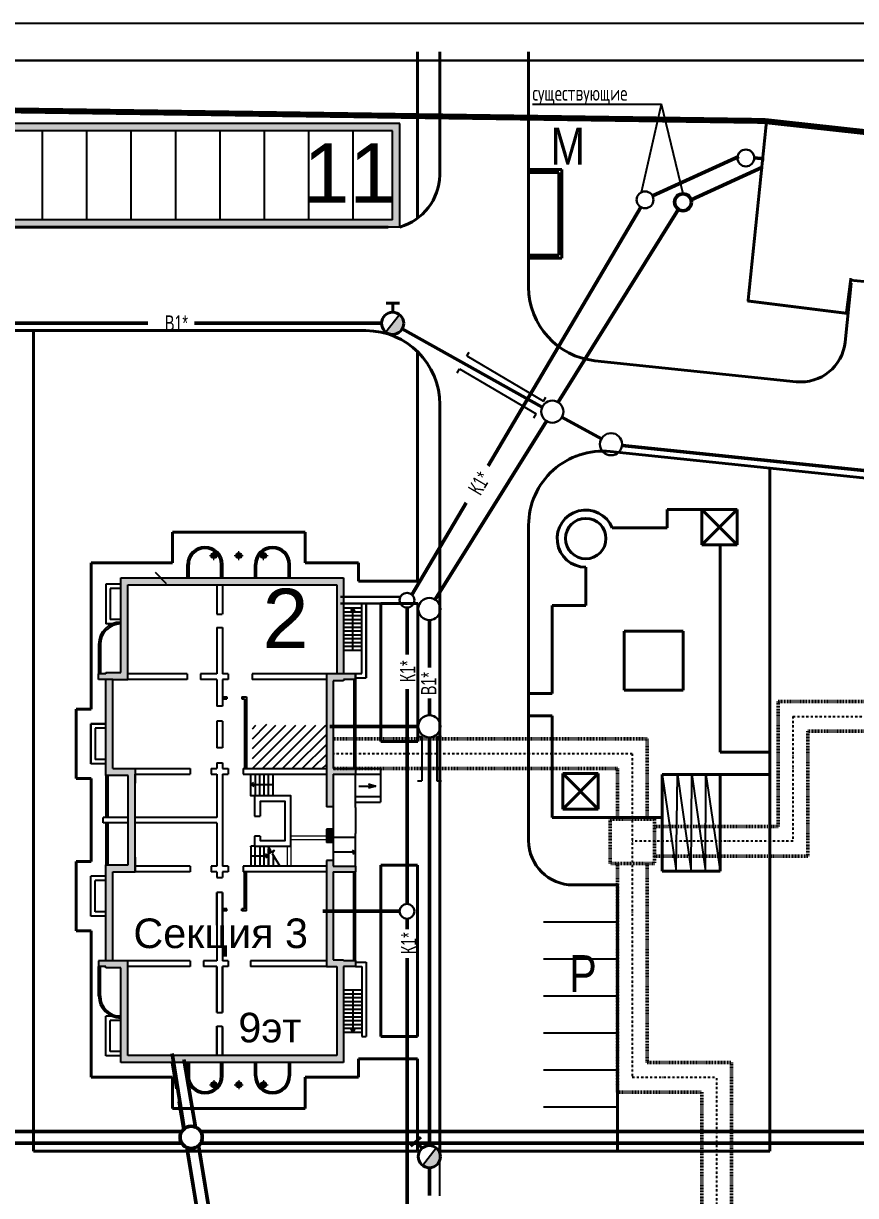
# Model space of a CAD drawing. Header units: millimetres. Extents: x 1819 to 103850, y 69161 to 132521.
# Drawn here: x 29863 to 41108, y 116678 to 132521 of the extents above; entities that cross this region are included whole.
import ezdxf

# ---------------------------------------------------------------- set-up
doc = ezdxf.new("R2010")
doc.units = ezdxf.units.MM
for name, pattern in [('DASHED', [0.75, 0.5, -0.25]), ('DASHED2', [0.375, 0.25, -0.125]), ('KL', [4, 2, -2]), ('PKP', [12, 6, -3, 0, -3])]:
    doc.linetypes.add(name, pattern=pattern)
for name, color, linetype in [('A3-05', 2, 'Continuous'), ('A3-05-N', 2, 'Continuous'), ('FORMAT', 251, 'Continuous'), ('Граница1', 20, 'Continuous'), ('Картограмма', 104, 'Continuous'), ('ЛИНИЯ', 7, 'Continuous'), ('Покрытия', 13, 'Continuous'), ('СТЕНЫ', 7, 'Continuous'), ('СЪЕМКА', 46, 'Continuous'), ('ТС', 1, 'Continuous')]:
    doc.layers.add(name, color=color, linetype=linetype)
for name, color, linetype, lineweight in [('В1', 140, 'Continuous', 80), ('К1', 1, 'Continuous', 60), ('К2', 54, 'Continuous', 60)]:
    doc.layers.add(name, color=color, linetype=linetype, lineweight=lineweight)
doc.styles.add('20 RUSS', font='romans.shx', dxfattribs={"width": 0.7, "height": 200})
doc.styles.add('SPEC', font='RUSS.shx', dxfattribs={"width": 0.7})
doc.styles.get("Standard").update_dxf_attribs({"font": 'txt.shx', "width": 0.8})
doc.styles.add('СГЕНЕРИР_СТИЛЬ_3', font='arial.ttf')
doc.linetypes.add('oIo_LINE', pattern='A,2.5,-0.25,[133,ltypeshp.shx,S=0.1,R=0,X=-0.1,Y=0.3],-0.2,[130,ltypeshp.shx,S=0.5,R=-25,X=0,Y=0],-0.2,[133,ltypeshp.shx,S=0.1,R=0,X=-0.1,Y=-0.3],-0.25', length=3.4)
doc.linetypes.add('Provod_pr', pattern='A,15,-1.5,["/",Standard,S=2.5,R=0,X=-0.75,Y=-1.25],-1.5', length=18)
picture_1 = doc.add_image_def('image1.tif', size_in_pixel=(4134, 3602))

# ---------------------------------------------------------------- blocks, each defined once
blk = doc.blocks.new('_OBLIQUE')
at = {"color": 0, "linetype": 'ByBlock'}
blk.add_line((-0.5, -0.5), (0.5, 0.5), dxfattribs=at)
blk = doc.blocks.new('A$C29CF4449')
at = {"layer": 'К1', "ltscale": 100}
h = blk.add_hatch(color=18, dxfattribs=at)
h.set_gradient(color2=(0, 0, 0), one_color=1, name='INVCYLINDER')
h.paths.add_polyline_path([(-92, -118, 0.625202), (150, 0, 0.230616), (92, 118)])
at = {"layer": 'В1', "lineweight": 40, "ltscale": 0.5}
blk.add_circle((0, 0), 150, dxfattribs=at)
at = {"layer": 'К1', "color": 0, "lineweight": 25, "ltscale": 100}
blk.add_line((-92, -118), (92, 118), dxfattribs=at)

msp = doc.modelspace()

# ---------------------------------------------------------------- hatches: boundary and pattern name
at = {"layer": 'СТЕНЫ'}
h = msp.add_hatch(color=256, dxfattribs=at)
h.paths.add_polyline_path([(34950.76, 131168.83), (26458.76, 131168.83), (26458.76, 129768.83), (34950.76, 129768.83)])
h.paths.add_polyline_path([(34850.76, 131068.83), (34850.76, 129868.83), (26558.76, 129868.83), (26558.76, 131068.83)], flags=16)
at = {"layer": 'СТЕНЫ', "linetype": 'Continuous', "lineweight": 20}
h = msp.add_hatch(color=244, dxfattribs=at)
h.paths.add_polyline_path([(32476.76, 125328.38, -0.41421356), (32436.76, 125288.38), (32436.76, 125328.38)])
h.paths.add_polyline_path([(32476.76, 125328.38), (32436.76, 125328.38), (32436.76, 125368.38, -0.41421356)])
h.paths.add_polyline_path([(32436.76, 125368.38), (32436.76, 125328.38), (32396.76, 125328.38, -0.41421356)])
h.paths.add_polyline_path([(32436.76, 125328.38), (32436.76, 125288.38, -0.41421356), (32396.76, 125328.38)])
h = msp.add_hatch(color=244, dxfattribs=at)
h.paths.add_polyline_path([(32812.76, 125328.38, -0.41421356), (32772.76, 125288.38), (32772.76, 125328.38)])
h.paths.add_polyline_path([(32812.76, 125328.38), (32772.76, 125328.38), (32772.76, 125368.38, -0.41421356)])
h.paths.add_polyline_path([(32772.76, 125368.38), (32772.76, 125328.38), (32732.76, 125328.38, -0.41421356)])
h.paths.add_polyline_path([(32772.76, 125328.38), (32772.76, 125288.38, -0.41421356), (32732.76, 125328.38)])
h = msp.add_hatch(color=244, dxfattribs=at)
h.paths.add_polyline_path([(33148.76, 125328.38, -0.41421356), (33108.76, 125288.38), (33108.76, 125328.38)])
h.paths.add_polyline_path([(33148.76, 125328.38), (33108.76, 125328.38), (33108.76, 125368.38, -0.41421356)])
h.paths.add_polyline_path([(33108.76, 125368.38), (33108.76, 125328.38), (33068.76, 125328.38, -0.41421356)])
h.paths.add_polyline_path([(33108.76, 125328.38), (33108.76, 125288.38, -0.41421356), (33068.76, 125328.38)])
at = {"layer": 'СТЕНЫ', "linetype": 'Continuous'}
for points in [[(34096.76, 124934.38), (34096.76, 123730.38), (34190.76, 123730.38), (34190.76, 125028.38), (32476.76, 125028.38), (31178.76, 125028.38), (31178.76, 123748.38), (30978.76, 123748.38), (30978.76, 123730.38), (30878.76, 123730.38), (30878.76, 123654.38), (31072.76, 123654.38), (31272.76, 123654.38), (31272.76, 124038.43), (31272.76, 124934.38)], [(31072.76, 119850.38), (31072.76, 121054.38), (31372.76, 121054.38), (31372.76, 121250.38), (31372.76, 122374.38), (31372.76, 122450.38), (31099.76, 122450.38), (31072.76, 122450.38), (31072.76, 123654.38), (30978.76, 123654.38), (30978.76, 122356.38), (31278.76, 122356.38), (31278.76, 121148.38), (30978.76, 121148.38), (30978.76, 119850.38)], [(34050.76, 121932.38), (34050.76, 122374.38), (34350.76, 122374.38), (34350.76, 122376.38), (34350.76, 122450.38), (34050.76, 122450.38), (34050.76, 123636.38), (34190.76, 123636.38), (34190.76, 123654.38), (34350.76, 123654.38), (34350.76, 123730.38), (34190.76, 123730.38), (33956.76, 123730.38), (33956.76, 122554.38), (33956.76, 121932.38)], [(34050.76, 121450.38), (34050.76, 121630.38), (33956.76, 121630.38), (33956.76, 121450.38)], [(34190.76, 118476.38), (34190.76, 119774.38), (34350.76, 119774.38), (34350.76, 119850.38), (34190.76, 119850.38), (34190.76, 119866.38), (34050.76, 119866.38), (34050.76, 121054.38), (34350.76, 121054.38), (34350.76, 121130.38), (34050.76, 121130.38), (34050.76, 121208.38), (33956.76, 121208.38), (33956.76, 120158.38), (33956.76, 119774.38), (34096.76, 119774.38), (34096.76, 118570.38), (31272.76, 118570.38), (31272.76, 119318.33), (31272.76, 119850.38), (31072.76, 119850.38), (30878.76, 119850.38), (30878.76, 119774.38), (30978.76, 119774.38), (30978.76, 119756.38), (31178.76, 119756.38), (31178.76, 118476.38), (32476.76, 118476.38)]]:
    msp.add_hatch(color=244, dxfattribs=at).paths.add_polyline_path(points)
at = {"layer": 'СТЕНЫ', "linetype": 'Continuous', "lineweight": 20}
h = msp.add_hatch(color=244, dxfattribs=at)
h.paths.add_polyline_path([(32476.76, 118176.38, 0.41421356), (32436.76, 118216.38), (32436.76, 118176.38)])
h.paths.add_polyline_path([(32476.76, 118176.38), (32436.76, 118176.38), (32436.76, 118136.38, 0.41421356)])
h.paths.add_polyline_path([(32436.76, 118136.38), (32436.76, 118176.38), (32396.76, 118176.38, 0.41421356)])
h.paths.add_polyline_path([(32436.76, 118176.38), (32436.76, 118216.38, 0.41421356), (32396.76, 118176.38)])
h = msp.add_hatch(color=244, dxfattribs=at)
h.paths.add_polyline_path([(32812.76, 118176.38, 0.41421356), (32772.76, 118216.38), (32772.76, 118176.38)])
h.paths.add_polyline_path([(32812.76, 118176.38), (32772.76, 118176.38), (32772.76, 118136.38, 0.41421356)])
h.paths.add_polyline_path([(32772.76, 118136.38), (32772.76, 118176.38), (32732.76, 118176.38, 0.41421356)])
h.paths.add_polyline_path([(32772.76, 118176.38), (32772.76, 118216.38, 0.41421356), (32732.76, 118176.38)])
h = msp.add_hatch(color=244, dxfattribs=at)
h.paths.add_polyline_path([(33148.76, 118176.38, 0.41421356), (33108.76, 118216.38), (33108.76, 118176.38)])
h.paths.add_polyline_path([(33148.76, 118176.38), (33108.76, 118176.38), (33108.76, 118136.38, 0.41421356)])
h.paths.add_polyline_path([(33108.76, 118136.38), (33108.76, 118176.38), (33068.76, 118176.38, 0.41421356)])
h.paths.add_polyline_path([(33108.76, 118176.38), (33108.76, 118216.38, 0.41421356), (33068.76, 118176.38)])
at = {"layer": 'ТС'}
h = msp.add_hatch(dxfattribs=at)
h.set_pattern_fill('ANSI31', color=256, scale=30, style=0)
h.set_pattern_definition([(45, (-852476.14, 1172171.73), (-67.351921, 67.351921), [])])
h.paths.add_polyline_path([(33956.76, 123037.24), (33259.31, 123037.24), (33259.31, 123049.1), (33059.65, 123049.1), (33059.65, 123037.24), (32956.85, 123037.24), (32956.85, 122450.38), (33956.76, 122450.38), (33956.76, 122766.38)])

# ---------------------------------------------------------------- linework, layer by layer
at = {"linetype": 'oIo_LINE', "lineweight": 50, "ltscale": 20}
for p, q in [((31871.24, 118599.25), (32034.24, 117577.93)), ((20855.29, 117545.69), (32003.59, 117545.69)), ((32257.36, 117545.69), (43173.58, 117545.69))]:
    msp.add_line(p, q, dxfattribs=at)
at = {"linetype": 'DASHED', "ltscale": 0.02}
msp.add_line((31874.44, 118490.95), (32030.28, 117577.31), dxfattribs=at)
at = {"linetype": 'Provod_pr', "ltscale": 0.05}
msp.add_line((32375.54, 115479.46), (32072.09, 117327.51), dxfattribs=at)
at = {"linetype": 'oIo_LINE', "lineweight": 50, "ltscale": 20, "const_width": 50}
for points in [[(31966.22, 117952.86), (32030.28, 117577.31)], [(32072.09, 117327.51), (32375.54, 115479.46)]]:
    msp.add_lwpolyline(points, dxfattribs=at)
at = {"linetype": 'Continuous', "lineweight": 50, "ltscale": 0.5}
msp.add_circle((32130.47, 117465.69), 150, dxfattribs=at)
msp.add_circle((32130.47, 117465.69), 150, dxfattribs=at)
msp.add_circle((32130.47, 117465.69), 150, dxfattribs=at)
msp.add_circle((32130.47, 117465.69), 150, dxfattribs=at)
at = {"layer": 'A3-05', "color": 7}
for p, q in [((32476.76, 125028.38), (34188.76, 125028.38)), ((31178.76, 118476.38), (31178.76, 119756.38)), ((32476.76, 118476.38), (31178.76, 118476.38))]:
    msp.add_line(p, q, dxfattribs=at)
at = {"layer": 'A3-05-N', "color": 7}
msp.add_line((34190.76, 125028.38), (34190.76, 123730.38), dxfattribs=at)
at = {"layer": 'FORMAT', "ltscale": 20}
for p, q in [((103850.34, 132521.49), (1821.77, 132521.49)), ((103350.34, 132021.49), (3821.77, 132021.49))]:
    msp.add_line(p, q, dxfattribs=at)
at = {"layer": 'В1', "lineweight": 50, "ltscale": 20}
for p, q in [((39851.96, 130578.36), (38885.53, 130136.81)), ((37089.33, 127401.23), (38713.9, 130009.31)), ((31545.73, 128468.83), (26420.24, 128468.83)), ((34701.76, 128468.83), (32173.13, 128468.83)), ((36872.13, 127332.97), (34982.52, 128395.32)), ((35428.06, 124734.26), (36930.71, 127146.59)), ((37673.43, 126906.61), (37141.25, 127201.26)), ((37953.86, 126818.42), (41775.67, 126420.54)), ((35348.76, 123815.37), (35348.76, 124456.94)), ((35348.76, 123170.32), (35348.76, 123395.81)), ((35198.76, 123020.32), (34002.71, 123020.32)), ((35348.76, 117354.25), (35348.76, 122870.32)), ((35348.76, 116679.56), (35348.76, 117054.25))]:
    msp.add_line(p, q, dxfattribs=at)
at = {"layer": 'В1', "lineweight": 40, "ltscale": 100}
for p, q in [((34764.7, 128741.48), (34946.13, 128741.48)), ((34855.41, 128741.48), (34855.41, 128618.79)), ((35100.63, 117346.89), (35234.62, 117469.22)), ((35167.63, 117408.06), (35250.35, 117317.45))]:
    msp.add_line(p, q, dxfattribs=at)
at = {"layer": 'В1', "lineweight": 25, "ltscale": 20}
for p, q in [((35856.92, 128026.59), (35888.42, 128079.97)), ((35856.92, 128026.59), (36892.09, 127415.78)), ((35856.92, 128026.59), (36892.09, 127415.78)), ((35723.79, 127800.96), (35755.28, 127854.34)), ((35723.79, 127800.96), (35755.28, 127854.34)), ((35755.28, 127854.34), (36790.45, 127243.53)), ((35755.28, 127854.34), (36790.45, 127243.53)), ((36892.09, 127415.78), (36923.59, 127469.16)), ((36892.09, 127415.78), (36923.59, 127469.16)), ((36758.96, 127190.16), (36790.45, 127243.53)), ((36758.96, 127190.16), (36790.45, 127243.53)), ((35186.78, 122884.17), (35248.76, 122884.17)), ((35248.76, 122884.17), (35248.76, 122284.17)), ((35248.76, 122884.17), (35248.76, 122284.17)), ((35448.76, 122884.17), (35448.76, 122284.17)), ((35448.76, 122884.17), (35448.76, 122284.17)), ((35448.76, 122884.17), (35510.74, 122884.17)), ((35186.78, 122284.17), (35248.76, 122284.17)), ((35186.78, 122284.17), (35248.76, 122284.17)), ((35448.76, 122284.17), (35510.74, 122284.17)), ((35448.76, 122284.17), (35510.74, 122284.17))]:
    msp.add_line(p, q, dxfattribs=at)
at = {"layer": 'В1', "lineweight": 50, "ltscale": 20}
msp.add_circle((38776.55, 130104.25), 113.75, dxfattribs=at)
at = {"layer": 'В1', "lineweight": 30, "ltscale": 20}
for centre in [(37010.02, 127273.91), (37804.66, 126833.96), (35348.76, 124606.94), (35348.76, 123020.32)]:
    msp.add_circle(centre, 150, dxfattribs=at)
at = {"layer": 'Граница1', "const_width": 80}
msp.add_lwpolyline([(11570.93, 131600.56), (39869.19, 131203.27), (64089.97, 128542.36), (64158.35, 124300.45), (49256, 124449.76), (49531.3, 110905.69), (53192.38, 110905.62), (53563.49, 92531.45), (41467.07, 92224.73), (41655.09, 79817.52), (28916.71, 79382.71)], dxfattribs=at)
at = {"layer": 'К2', "lineweight": 25, "ltscale": 20}
for p in [(36742.78, 131431.75), (38217.38, 130241.62), (38776.55, 130218)]:
    msp.add_line(p, (38487.35, 131431.75), dxfattribs=at)
at = {"layer": 'К2', "lineweight": 50, "ltscale": 20}
for p, q in [((39529.82, 130723.31), (38364.31, 130190.81)), ((39739, 130703.22), (39873.85, 130689.38)), ((36587.74, 127297.36), (38205.9, 130039.77)), ((36142.9, 126543.46), (36587.74, 127297.36)), ((35114.08, 124799.86), (35848.05, 126043.76)), ((35048.76, 123989.5), (35048.76, 124625.39)), ((35048.76, 122942.18), (35048.76, 123522.88)), ((35048.76, 120620.37), (35048.76, 122942.18)), ((34947.35, 120520.38), (33908.76, 120520.38)), ((35048.76, 120280.09), (35048.76, 120420.39)), ((35048.76, 116224.37), (35048.76, 119888.27))]:
    msp.add_line(p, q, dxfattribs=at)
at = {"layer": 'К2', "lineweight": 30, "ltscale": 20}
for p, q in [((34146.18, 124769.89), (34957.8, 124769.89)), ((34147.07, 124680.87), (34957.8, 124680.87))]:
    msp.add_line(p, q, dxfattribs=at)
for centre, radius in [((39625.26, 130703.22), 113.75), ((38263.71, 130137.74), 113.75), ((35047.35, 124725.38), 100), ((35047.35, 120520.38), 100)]:
    msp.add_circle(centre, radius, dxfattribs=at)
at = {"layer": 'Картограмма', "color": 22}
for p, q in [((34450.76, 131168.83), (31568.89, 131168.83)), ((34290.76, 129768.83), (31568.89, 129768.83)), ((34290.76, 129768.83), (31568.89, 129768.83)), ((33990.76, 128368.83), (31568.89, 128368.83)), ((33990.76, 128368.83), (31568.89, 128368.83)), ((31678.76, 125028.38), (31868.89, 125028.38)), ((31678.76, 125028.38), (31868.89, 125028.38)), ((37890.76, 120376.38), (37890.76, 119834.41)), ((34694.76, 119326.38), (34694.76, 120134.41)), ((35190.76, 119326.38), (35190.76, 120134.41)), ((35190.76, 119326.38), (35190.76, 120134.41)), ((35490.76, 117776.38), (35490.76, 120134.41)), ((35490.76, 117776.38), (35490.76, 120134.41))]:
    msp.add_line(p, q, dxfattribs=at)
at = {"layer": 'Картограмма', "color": 7, "linetype": 'DASHED2', "ltscale": 30}
msp.add_line((35490.76, 116676.38), (35490.76, 117276.38), dxfattribs=at)
at = {"layer": 'ЛИНИЯ', "lineweight": 40}
for p, q in [((35190.76, 129889.07), (35190.76, 132135.88)), ((35490.76, 130468.83), (35490.76, 132135.88)), ((36690.76, 128957.17), (36690.76, 132135.88)), ((36690.76, 130547.34), (37140.76, 130547.34)), ((36690.76, 130547.34), (36690.76, 129347.34)), ((36690.76, 130507.34), (37100.76, 130507.34)), ((37100.76, 130507.34), (37100.76, 129387.34)), ((37140.76, 130547.34), (37140.76, 129347.34)), ((34790.76, 129768.83), (26158.76, 129768.83)), ((36690.76, 129387.34), (37100.76, 129387.34)), ((36690.76, 129347.34), (37140.76, 129347.34)), ((41049.5, 129009.65), (40966.66, 128213.95)), ((41036.17, 129049.4), (45871.15, 128610.14)), ((34490.76, 128368.83), (26558.76, 128368.83)), ((29998.14, 117276.38), (29998.14, 128368.83)), ((35190.76, 124982.38), (35190.76, 128082.98)), ((37587.21, 127962.54), (40307.76, 127679.31)), ((35490.76, 117276.38), (35490.76, 127368.83)), ((37794.31, 126734.49), (45567.02, 125925.28)), ((39950.76, 126509.99), (39950.76, 117276.38)), ((39277.65, 125951.62), (38563.39, 125951.62)), ((38563.39, 125701.91), (38563.39, 125951.62)), ((39030.49, 125951.62), (39030.49, 125471.62)), ((39030.49, 125951.62), (39510.49, 125951.62)), ((39030.49, 125951.62), (39510.49, 125471.62)), ((39510.49, 125951.62), (39030.49, 125471.62)), ((39510.49, 125951.62), (39510.49, 125471.62)), ((31876.76, 125228.38), (31876.76, 125646.46)), ((31876.76, 125646.46), (33669.2, 125646.46)), ((33669.2, 125646.46), (33668.9, 125228.38)), ((36690.76, 121476.38), (36690.76, 125739.87)), ((38563.39, 125701.91), (37821.04, 125701.91)), ((39030.49, 125471.62), (39510.49, 125471.62)), ((39277.65, 122669.25), (39277.65, 125471.62)), ((39277.65, 125471.62), (39510.49, 125471.62)), ((30776.76, 125228.38), (31876.76, 125228.38)), ((30776.76, 125228.38), (30776.76, 123254.38)), ((33668.9, 125228.38), (34390.76, 125228.38)), ((34390.76, 125228.38), (34390.76, 124982.38)), ((37462.83, 124654.87), (37462.83, 125171.86)), ((34390.76, 124982.38), (35193.67, 124982.38)), ((34692.76, 124682.38), (34692.76, 123674.38)), ((34692.76, 124682.38), (35192.9, 124682.38)), ((34692.76, 124682.38), (34692.76, 122813.79)), ((35192.9, 122813.79), (35192.9, 124682.38)), ((37009.61, 123464.13), (37009.61, 124654.87)), ((37009.61, 124654.87), (37462.83, 124654.87)), ((37979.21, 123507.29), (37979.21, 124305.66)), ((37979.21, 124305.66), (38779.21, 124305.66)), ((38779.21, 123507.29), (38779.21, 124305.66)), ((37009.61, 123464.13), (36690.76, 123464.13)), ((37009.61, 123464.13), (37009.61, 123509.68)), ((38779.21, 123507.29), (37979.21, 123507.29)), ((30574.76, 122314.38, -300), (30574.76, 123254.38, -300)), ((30574.76, 123254.38), (30776.76, 123254.38)), ((37009.61, 123164.13), (36690.76, 123164.13)), ((37009.61, 122625.33), (37009.61, 123164.13)), ((34692.76, 122813.79), (35192.9, 122813.79)), ((39277.65, 122669.25), (39950.76, 122669.25)), ((37009.61, 122624.98), (37009.61, 121787.52)), ((30778.76, 122314.38), (30574.76, 122314.38)), ((30778.76, 121194.38), (30778.76, 122314.38)), ((37150.67, 122381.24), (37150.67, 121901.24)), ((37150.67, 122381.24), (37630.67, 122381.24)), ((37150.67, 122381.24), (37630.67, 121901.24)), ((37630.67, 122381.24), (37150.67, 121901.24)), ((37630.67, 122381.24), (37630.67, 121901.24)), ((38494.92, 122369.25), (38494.92, 121062.4)), ((38494.92, 122369.25), (39950.76, 122369.25)), ((39277.65, 121062.4), (39277.65, 122369.25)), ((37150.67, 121901.24), (37630.67, 121901.24)), ((37009.61, 121787.52), (38494.92, 121787.52)), ((30574.76, 120254.38, -300), (30574.76, 121194.38, -300)), ((30574.76, 121194.38), (30778.76, 121194.38)), ((34694.76, 121144.38), (35190.76, 121144.38)), ((34694.76, 118826.38), (34694.76, 121144.38)), ((35190.76, 118826.38), (35190.76, 121144.38)), ((39277.65, 121062.4), (38494.92, 121062.4)), ((37290.76, 120876.38), (37890.76, 120876.38)), ((37290.76, 120876.38), (37890.76, 120876.38)), ((37890.76, 117276.38), (37890.76, 120876.38)), ((30574.76, 120254.38), (30778.76, 120254.38)), ((30778.76, 118276.38), (30778.76, 120254.38)), ((34694.76, 118826.38), (35190.76, 118826.38)), ((34390.76, 118526.38), (34390.76, 118276.38)), ((34390.76, 118526.38), (35190.76, 118526.38)), ((35190.76, 117276.38), (35190.76, 118526.38)), ((31876.76, 118276.38), (30778.76, 118276.38)), ((31876.76, 118276.38), (30778.76, 118276.38)), ((31876.76, 117856.17), (31876.76, 118276.38)), ((34390.76, 118276.38), (33668.76, 118276.38)), ((33668.76, 118276.38), (33668.76, 117856.17)), ((33668.76, 117856.17), (31876.76, 117856.17)), ((35190.76, 117276.38), (29998.14, 117276.38)), ((39950.76, 117276.38), (35490.76, 117276.38)), ((37350.76, 117276.38), (37950.76, 117276.38))]:
    msp.add_line(p, q, dxfattribs=at)
at = {"layer": 'ЛИНИЯ'}
for p, q in [((34950.76, 131168.83), (26458.76, 131168.83)), ((34850.76, 131068.83), (26558.76, 131068.83)), ((30116.32, 131068.83), (30116.32, 129868.83)), ((30716.32, 131068.83), (30716.32, 129868.83)), ((31316.32, 131068.83), (31316.32, 129868.83)), ((31916.32, 131068.83), (31916.32, 129868.83)), ((32516.32, 131068.83), (32516.32, 129868.83)), ((33116.32, 131068.83), (33116.32, 129868.83)), ((33716.32, 131068.83), (33716.32, 129868.83)), ((34316.32, 131068.83), (34316.32, 129868.83)), ((34850.76, 129868.83), (34850.76, 131068.83)), ((34950.76, 129768.83), (34950.76, 131168.83)), ((34950.76, 129768.83), (26458.76, 129768.83)), ((34850.76, 129868.83), (26558.76, 129868.83)), ((35192.9, 123674.38), (35192.9, 124682.38)), ((39277.65, 121970.71), (39277.65, 122369.25)), ((36890.76, 120376.38), (37890.76, 120376.38)), ((36890.76, 119876.38), (37890.76, 119876.38)), ((36890.76, 119376.38), (37890.76, 119376.38)), ((36890.76, 118876.38), (37890.76, 118876.38)), ((36890.76, 118876.38), (37890.76, 118876.38)), ((36890.76, 118376.38), (37890.76, 118376.38)), ((36890.76, 117876.38), (37890.76, 117876.38))]:
    msp.add_line(p, q, dxfattribs=at)
at = {"layer": 'ЛИНИЯ', "ltscale": 50}
for p, q in [((38494.92, 122369.25), (38685.46, 121069.03)), ((38685.46, 121069.03), (38703.57, 122369.25)), ((38703.57, 122369.25), (38884.85, 121063.06)), ((38885.14, 121063.06), (38898.09, 122369.25)), ((38898.09, 122369.14), (39081.16, 121062.73)), ((39081.39, 121062.73), (39083.32, 122369.25)), ((39083.81, 122369.25), (39276.77, 121062.4))]:
    msp.add_line(p, q, dxfattribs=at)
at = {"layer": 'ЛИНИЯ', "color": 7, "const_width": 40}
for points in [[(39655.37, 128765.17), (39901.16, 131160.06)], [(41045.97, 129078.97), (40982.11, 128585.76)], [(39645.49, 128771.17), (41004.64, 128601.38)]]:
    msp.add_lwpolyline(points, dxfattribs=at)
at = {"layer": 'ЛИНИЯ', "lineweight": 40}
msp.add_circle((37462.28, 125558.29), 272.99, dxfattribs=at)
for centre, radius, start, end in [((34739.57, 130490.04), 751.49, 286.321588, 358.38317), ((37690.76, 128957.17), 1000, 180, 264.056383), ((34490.76, 127368.83), 1000, 0, 90), ((40369.89, 128276.08), 600, 264.056383, 354.056383), ((37690.76, 125739.87), 1000, 84.056383, 180), ((37462.28, 125558.29), 386.44, 21.817441, 270.081839), ((37290.76, 121476.38), 600, 180, 270)]:
    msp.add_arc(centre, radius, start, end, dxfattribs=at)
at = {"layer": 'Покрытия'}
for p, q in [((34395.03, 122211.51), (34626.23, 122211.51)), ((34626.23, 122211.51), (34526.13, 122182.75)), ((34526.14, 122241.1), (34626.23, 122211.51)), ((34626.23, 122211.51), (34530.36, 122211.51))]:
    msp.add_line(p, q, dxfattribs=at)
at = {"layer": 'СТЕНЫ', "color": 244, "linetype": 'Continuous', "lineweight": 20}
for p, q in [((32376.76, 125328.38), (32496.76, 125328.38)), ((32436.76, 125268.38), (32436.76, 125388.38)), ((32712.76, 125328.38), (32832.76, 125328.38)), ((32772.76, 125268.38), (32772.76, 125388.38)), ((33048.76, 125328.38), (33168.76, 125328.38)), ((33108.76, 125268.38), (33108.76, 125388.38)), ((33476.76, 121540.38), (33958.76, 121540.38)), ((33426.76, 121400.38), (33426.76, 121130.38)), ((33476.76, 121490.38), (33476.76, 121130.38)), ((33476.76, 121490.38), (33958.76, 121490.38)), ((32436.76, 118236.38), (32436.76, 118116.38)), ((32772.76, 118236.38), (32772.76, 118116.38)), ((33108.76, 118236.38), (33108.76, 118116.38)), ((32376.76, 118176.38), (32496.76, 118176.38)), ((32712.76, 118176.38), (32832.76, 118176.38)), ((33048.76, 118176.38), (33168.76, 118176.38))]:
    msp.add_line(p, q, dxfattribs=at)
at = {"layer": 'СТЕНЫ', "color": 244}
for p, q in [((32076.76, 125028.38), (32076.76, 125208.38)), ((32100.76, 125028.38), (32100.76, 125208.38)), ((32532.76, 125028.38), (32532.76, 125208.38)), ((32556.76, 125028.38), (32556.76, 125208.38)), ((32988.76, 125028.38), (32988.76, 125208.38)), ((33012.76, 125028.38), (33012.76, 125208.38)), ((33444.76, 125028.38), (33444.76, 125208.38)), ((33468.76, 125028.38), (33468.76, 125208.38)), ((31178.76, 123746.38), (31178.76, 125028.38)), ((31178.76, 125028.38), (32476.76, 125028.38)), ((32476.76, 125028.38), (34188.76, 125028.38)), ((34190.76, 125028.38), (34190.76, 123730.38)), ((30976.76, 124944.38), (30976.76, 124404.38)), ((31174.76, 124944.38), (30976.76, 124944.38)), ((31034.76, 124884.38), (31034.76, 124464.38)), ((31174.76, 124884.38), (31034.76, 124884.38)), ((31272.76, 123826.43), (31272.76, 124934.38)), ((31272.76, 124934.38), (34096.76, 124934.38)), ((32476.76, 124934.38), (32476.76, 124536.38)), ((32552.76, 124934.38), (32552.76, 124536.38)), ((33224.76, 124934.38), (34096.76, 124934.38)), ((34096.76, 124934.38), (34096.76, 123730.38)), ((32476.76, 124536.38), (32548.76, 124536.38)), ((34190.76, 124622.38), (34434.76, 124622.38)), ((34194.76, 124570.38), (34434.76, 124570.38)), ((34314.76, 124622.38), (34288.93, 124580.75)), ((34314.76, 124050.38), (34314.76, 124622.38)), ((34314.76, 124622.38), (34340.59, 124580.75)), ((34434.76, 123734.38), (34434.76, 124682.38)), ((34434.76, 124682.38), (34494.76, 124682.38)), ((34494.76, 123674.38), (34494.76, 124682.38)), ((31176.76, 124404.38), (30976.76, 124404.38)), ((31176.76, 124464.38), (31034.76, 124464.38)), ((34194.76, 124518.38), (34434.76, 124518.38)), ((34194.76, 124466.38), (34434.76, 124466.38)), ((34194.76, 124414.38), (34434.76, 124414.38)), ((32476.76, 124354.38), (32476.76, 123730.38)), ((32476.76, 124354.38), (32552.76, 124354.38)), ((32552.76, 124354.38), (32552.76, 123730.38)), ((34194.76, 124362.38), (34434.76, 124362.38)), ((34194.76, 124310.38), (34434.76, 124310.38)), ((34194.76, 124258.38), (34434.76, 124258.38)), ((30878.76, 124128.38), (30878.76, 123732.38)), ((30902.76, 124128.38), (30902.76, 123732.38)), ((34194.76, 124206.38), (34434.76, 124206.38)), ((34194.76, 124154.38), (34434.76, 124154.38)), ((34194.76, 124102.38), (34434.76, 124102.38)), ((31272.76, 123654.38), (31272.76, 124038.43)), ((34194.76, 124050.38), (34434.76, 124050.38)), ((30978.76, 123748.38), (31180.76, 123748.38)), ((30978.76, 123730.38), (30978.76, 123748.38)), ((30978.76, 123748.38), (30978.76, 123730.38)), ((30978.76, 123730.38), (30878.76, 123730.38)), ((30878.76, 123654.38), (30878.76, 123730.38)), ((31072.76, 123654.38), (30878.76, 123654.38)), ((30978.76, 122356.38), (30978.76, 123654.38)), ((31072.76, 123654.38), (31272.76, 123654.38)), ((31072.76, 122450.38), (31072.76, 123654.38)), ((32076.76, 123730.38), (31272.76, 123730.38)), ((32076.76, 123654.38), (31272.76, 123654.38)), ((32076.76, 123730.38), (32076.76, 123654.38)), ((32476.76, 123730.38), (32256.76, 123730.38)), ((32256.76, 123730.38), (32256.76, 123654.38)), ((32476.76, 123654.38), (32256.76, 123654.38)), ((32476.76, 123654.38), (32476.76, 123294.38)), ((32630.76, 123730.38), (32552.76, 123730.38)), ((32630.76, 123654.38), (32552.76, 123654.38)), ((32552.76, 123654.38), (32552.76, 123294.38)), ((32630.76, 123730.38), (32630.76, 123654.38)), ((33956.76, 123730.38), (32952.76, 123730.38)), ((32952.76, 123730.38), (32952.76, 123654.38)), ((33956.76, 123654.38), (32952.76, 123654.38)), ((34190.76, 123730.38), (33956.76, 123730.38)), ((33956.76, 123730.38), (33956.76, 122554.38)), ((34190.76, 123636.38), (34050.76, 123636.38)), ((34050.76, 123636.38), (34050.76, 122450.38)), ((34350.76, 123730.38), (34190.76, 123730.38)), ((34350.76, 123654.38), (34190.76, 123654.38)), ((34190.76, 123654.38), (34190.76, 123636.38)), ((34350.76, 123654.38), (34194.76, 123654.38)), ((34326.76, 123654.38), (34326.76, 122450.38)), ((34350.76, 123654.38), (34350.76, 123734.38)), ((34350.76, 123734.38), (34434.76, 123734.38)), ((34350.76, 123730.38), (34350.76, 123654.38)), ((34350.76, 123674.38), (34494.76, 123674.38)), ((34350.76, 123654.38), (34350.76, 122450.38)), ((32552.76, 123294.38), (32476.76, 123294.38)), ((32552.76, 123418.38), (32612.76, 123418.38)), ((32552.76, 123392.38), (32612.76, 123392.38)), ((32612.76, 123418.38), (32612.76, 123392.38)), ((32812.76, 123418.38), (32812.76, 123392.38)), ((32812.76, 123418.38), (32878.76, 123418.38)), ((32812.76, 123392.38), (32852.76, 123392.38)), ((32852.76, 123394.38), (32852.76, 122450.38)), ((32878.76, 123420.38), (32878.76, 122450.38)), ((30774.76, 123054.38, -300), (30774.76, 122514.38, -300)), ((30978.76, 123054.38, -300), (30774.76, 123054.38, -300)), ((30834.76, 122994.38, -300), (30834.76, 122574.38, -300)), ((30978.76, 122994.38, -300), (30834.76, 122994.38, -300)), ((32476.76, 123092.38), (32476.76, 122730.38)), ((32552.76, 123092.38), (32476.76, 123092.38)), ((32552.76, 123092.38), (32552.76, 122730.38)), ((32552.76, 122730.38), (32476.76, 122730.38)), ((33956.76, 122766.38), (33956.76, 121932.38)), ((30978.76, 122514.38, -300), (30774.76, 122514.38, -300)), ((30978.76, 122574.38, -300), (30834.76, 122574.38, -300)), ((32476.76, 122528.38), (32476.76, 122450.38)), ((32476.76, 122528.38), (32552.76, 122528.38)), ((32552.76, 122528.38), (32552.76, 122450.38)), ((31278.76, 122356.38), (30978.76, 122356.38)), ((31072.76, 122450.38), (31099.76, 122450.38)), ((31099.76, 122450.38), (31372.76, 122450.38)), ((31278.76, 121148.38), (31278.76, 122356.38)), ((31372.76, 122450.38), (31372.76, 122254.38)), ((31372.76, 122450.38), (32116.76, 122450.38)), ((31372.76, 121250.38), (31372.76, 122374.38)), ((31372.76, 122374.38), (32116.76, 122374.38)), ((32116.76, 122450.38), (32116.76, 122374.38)), ((32398.76, 122450.38), (32476.76, 122450.38)), ((32398.76, 122450.38), (32398.76, 122374.38)), ((32398.76, 122374.38), (32476.76, 122374.38)), ((32476.76, 122374.38), (32476.76, 121790.38)), ((32552.76, 122450.38), (32630.76, 122450.38)), ((32552.76, 122374.38), (32630.76, 122374.38)), ((32552.76, 122374.38), (32552.76, 121130.38)), ((32630.76, 122450.38), (32630.76, 122374.38)), ((32832.76, 122450.38), (33956.76, 122450.38)), ((32832.76, 122450.38), (32832.76, 122374.38)), ((32832.76, 122374.38), (33956.76, 122374.38)), ((32996.76, 122374.38), (32996.76, 122082.38)), ((33056.76, 122082.38), (33056.76, 122374.38)), ((33116.76, 122082.38), (33116.76, 122374.38)), ((33176.76, 122082.38), (33176.76, 122374.38)), ((33236.76, 122082.38), (33236.76, 122374.38)), ((34050.76, 122450.38), (34350.76, 122450.38)), ((34050.76, 122374.38), (34350.76, 122374.38)), ((34050.76, 122374.38), (34050.76, 121450.38)), ((34350.72, 122451.35), (34690.69, 122451.35)), ((34350.72, 122372.38), (34690.69, 122372.38)), ((34350.76, 122450.38), (34350.76, 122374.38)), ((34350.76, 121922.38), (34350.76, 122376.38)), ((34690.69, 122451.35), (34690.69, 121996.17)), ((32934.52, 122234.38), (32976.15, 122260.21)), ((32934.52, 122234.38), (32976.15, 122208.55)), ((32936.76, 122234.38), (32978.39, 122260.21)), ((32936.76, 122234.38), (32978.39, 122208.55)), ((32936.76, 122234.38), (33240.76, 122234.38)), ((34350.72, 122072.38), (34690.69, 122072.38)), ((34350.72, 121996.17), (34690.69, 121996.17)), ((34050.76, 121932.38), (33956.76, 121932.38)), ((34350.76, 121922.38), (34350.76, 121572.38)), ((30938.76, 121714.38), (30938.76, 121790.38)), ((31278.76, 121790.38), (30938.76, 121790.38)), ((31278.76, 121714.38), (30938.76, 121714.38)), ((32476.76, 121790.38), (31372.76, 121790.38)), ((32476.76, 121714.38), (31372.76, 121714.38)), ((32476.76, 121714.38), (32476.76, 121130.38)), ((33956.76, 121630.38), (33956.76, 121450.38)), ((34050.76, 121630.38), (33956.76, 121630.38)), ((34050.76, 121522.38), (34350.76, 121522.38)), ((34060.76, 121522.38), (34350.76, 121522.38)), ((34350.76, 121130.38), (34350.76, 121572.38)), ((32936.76, 121401.38), (32936.76, 121126.38)), ((32936.76, 121390.38), (32936.76, 121400.38)), ((32984.76, 121400.38), (32936.76, 121400.38)), ((32996.76, 121130.38), (32996.76, 121390.38)), ((33056.76, 121390.38), (33056.76, 121126.38)), ((33116.76, 121130.38), (33116.76, 121390.38)), ((33176.76, 121384.77), (33176.76, 121126.38)), ((33176.76, 121130.38), (33176.76, 121364.77)), ((34050.76, 121450.38), (33956.76, 121450.38)), ((34050.76, 121450.38), (34050.76, 121130.38)), ((31372.76, 121250.38), (31372.76, 121054.38)), ((31372.76, 121054.38), (31372.76, 121250.38)), ((32936.76, 121270.38), (33176.76, 121270.38)), ((33176.76, 121270.38), (33135.12, 121296.21)), ((33176.76, 121270.38), (33135.12, 121244.55)), ((33183.63, 121306.37), (33254.5, 121347.08)), ((33203.03, 121340.55), (33183.63, 121306.37)), ((33254.5, 121347.08), (33225.77, 121302.29)), ((33236.76, 121283.79), (33236.76, 121130.38)), ((33956.76, 121208.38), (33956.76, 120158.38)), ((34050.76, 121208.38), (33956.76, 121208.38)), ((34350.76, 121320.38), (34050.76, 121320.38)), ((34350.76, 121320.38), (34309.12, 121346.21)), ((34350.76, 121320.38), (34309.12, 121294.55)), ((30978.76, 119850.38), (30978.76, 121148.38)), ((30978.76, 121148.38), (31278.76, 121148.38)), ((30978.76, 121048.38), (30978.91, 121048.38)), ((31072.76, 119850.38), (31072.76, 121054.38)), ((31072.76, 121054.38), (31099.76, 121054.38)), ((31072.76, 121054.38), (31372.76, 121054.38)), ((32116.76, 121130.38), (31372.76, 121130.38)), ((32116.76, 121054.38), (31372.76, 121054.38)), ((32116.76, 121130.38), (32116.76, 121054.38)), ((32476.76, 121130.38), (32398.76, 121130.38)), ((32398.76, 121130.38), (32398.76, 121054.38)), ((32476.76, 121054.38), (32398.76, 121054.38)), ((32476.76, 121054.38), (32476.76, 120976.38)), ((32630.76, 121130.38), (32552.76, 121130.38)), ((32630.76, 121054.38), (32552.76, 121054.38)), ((32552.76, 121054.38), (32552.76, 120976.38)), ((32630.76, 121130.38), (32630.76, 121054.38)), ((33956.76, 121130.38), (32832.76, 121130.38)), ((32832.76, 121130.38), (32832.76, 121054.38)), ((33956.76, 121054.38), (32832.76, 121054.38)), ((32852.76, 120554.38), (32852.76, 121054.38)), ((32878.76, 120528.38), (32878.76, 121054.38)), ((34050.76, 121130.38), (34350.76, 121130.38)), ((34050.76, 121054.38), (34050.76, 119866.38)), ((34050.76, 121054.38), (34350.76, 121054.38)), ((34326.76, 119850.38), (34326.76, 121054.38)), ((34350.76, 121130.38), (34350.76, 121054.38)), ((34350.76, 119850.38), (34350.76, 121054.38)), ((30774.76, 120454.38, -300), (30774.76, 120994.38, -300)), ((30978.76, 120994.38, -300), (30774.76, 120994.38, -300)), ((30834.76, 120514.38, -300), (30834.76, 120934.38, -300)), ((30978.76, 120934.38, -300), (30834.76, 120934.38, -300)), ((32476.76, 120976.38), (32552.76, 120976.38)), ((32476.76, 120774.38), (32476.76, 119850.38)), ((32476.76, 120334.38), (32476.76, 120774.38)), ((32552.76, 120774.38), (32476.76, 120774.38)), ((32552.76, 120774.38), (32552.76, 119850.38)), ((32552.76, 120334.38), (32552.76, 120774.38)), ((30978.76, 120454.38, -300), (30774.76, 120454.38, -300)), ((30978.76, 120514.38, -300), (30834.76, 120514.38, -300)), ((32612.76, 120554.38), (32552.76, 120554.38)), ((32612.76, 120528.38), (32552.76, 120528.38)), ((32612.76, 120528.38), (32612.76, 120554.38)), ((32852.76, 120554.38), (32812.76, 120554.38)), ((32812.76, 120528.38), (32812.76, 120554.38)), ((32878.76, 120528.38), (32812.76, 120528.38)), ((33956.76, 120158.38), (33956.76, 119774.38)), ((31072.76, 119850.38), (30878.76, 119850.38)), ((30878.76, 119850.38), (30878.76, 119774.38)), ((31272.76, 119850.38), (31072.76, 119850.38)), ((31272.76, 119318.33), (31272.76, 119850.38)), ((32116.76, 119850.38), (31272.76, 119850.38)), ((32116.76, 119850.38), (32116.76, 119774.38)), ((32476.76, 119850.38), (32296.76, 119850.38)), ((32296.76, 119850.38), (32296.76, 119774.38)), ((32630.76, 119850.38), (32552.76, 119850.38)), ((32630.76, 119850.38), (32630.76, 119774.38)), ((33956.76, 119850.38), (32930.76, 119850.38)), ((32930.76, 119850.38), (32930.76, 119774.38)), ((34050.76, 119866.38), (34190.76, 119866.38)), ((34190.76, 119866.38), (34190.76, 119850.38)), ((34350.76, 119850.38), (34190.76, 119850.38)), ((34350.76, 119854.38), (34350.76, 119774.38)), ((34350.76, 119850.38), (34350.76, 119774.38)), ((34350.76, 119834.38), (34494.76, 119834.38)), ((34494.76, 119834.38), (34494.76, 118826.38)), ((30978.76, 119774.38), (30878.76, 119774.38)), ((30878.76, 119378.38), (30878.76, 119774.38)), ((30902.76, 119378.38), (30902.76, 119774.38)), ((30978.76, 119756.38), (30978.76, 119774.38)), ((31178.76, 119756.38), (30978.76, 119756.38)), ((31178.76, 118476.38), (31178.76, 119756.38)), ((32116.76, 119774.38), (31272.76, 119774.38)), ((32476.76, 119774.38), (32296.76, 119774.38)), ((32476.76, 119774.38), (32476.76, 119150.38)), ((32476.76, 119150.38), (32476.76, 119774.38)), ((32630.76, 119774.38), (32552.76, 119774.38)), ((32552.76, 119774.38), (32552.76, 119150.38)), ((32630.76, 119774.38), (32552.76, 119774.38)), ((32552.76, 119150.38), (32552.76, 119774.38)), ((33956.76, 119774.38), (32930.76, 119774.38)), ((33956.76, 119774.38), (34096.76, 119774.38)), ((34096.76, 119774.38), (34096.76, 118570.38)), ((34350.76, 119774.38), (34190.76, 119774.38)), ((34190.76, 119774.38), (34190.76, 118476.38)), ((34350.76, 119774.38), (34194.76, 119774.38)), ((34350.76, 119774.38), (34434.76, 119774.38)), ((34434.76, 119774.38), (34434.76, 118826.38)), ((31272.76, 118570.38), (31272.76, 119318.33)), ((34194.76, 119458.38), (34434.76, 119458.38)), ((34194.76, 119406.38), (34434.76, 119406.38)), ((34194.76, 119354.38), (34434.76, 119354.38)), ((34194.76, 119302.38), (34434.76, 119302.38)), ((34314.76, 119458.38), (34314.76, 118886.38)), ((32476.76, 119150.38), (32552.76, 119150.38)), ((34194.76, 119250.38), (34434.76, 119250.38)), ((34194.76, 119198.38), (34434.76, 119198.38)), ((34194.76, 119146.38), (34434.76, 119146.38)), ((30976.76, 118564.38), (30976.76, 119104.38)), ((31178.76, 119104.38), (30976.76, 119104.38)), ((31034.76, 118624.38), (31034.76, 119044.38)), ((31178.76, 119044.38), (31034.76, 119044.38)), ((34194.76, 119094.38), (34434.76, 119094.38)), ((34194.76, 119042.38), (34434.76, 119042.38)), ((34194.76, 118990.38), (34434.76, 118990.38)), ((32476.76, 118968.38), (32476.76, 118570.38)), ((32476.76, 118570.38), (32476.76, 118968.38)), ((32476.76, 118968.38), (32548.76, 118968.38)), ((32552.76, 118570.38), (32552.76, 118968.38)), ((32552.76, 118950.38), (32552.76, 118570.38)), ((34190.76, 118886.38), (34434.76, 118886.38)), ((34194.76, 118938.38), (34434.76, 118938.38)), ((34314.76, 118886.38), (34288.93, 118928.02)), ((34314.76, 118886.38), (34340.59, 118928.02)), ((34434.76, 118826.38), (34494.76, 118826.38)), ((31178.76, 118564.38), (30976.76, 118564.38)), ((31178.76, 118624.38), (31034.76, 118624.38)), ((34096.76, 118570.38), (31272.76, 118570.38)), ((34096.76, 118570.38), (33376.76, 118570.38)), ((32476.76, 118476.38), (31178.76, 118476.38)), ((32076.76, 118476.38), (32076.76, 118296.38)), ((32100.76, 118476.38), (32100.76, 118296.38)), ((34188.76, 118476.38), (32320.76, 118476.38)), ((32532.76, 118296.38), (32532.76, 118476.38)), ((32556.76, 118296.38), (32556.76, 118476.38)), ((32988.76, 118296.38), (32988.76, 118476.38)), ((33012.76, 118296.38), (33012.76, 118476.38)), ((33444.76, 118476.38), (33444.76, 118296.38)), ((33468.76, 118476.38), (33468.76, 118296.38))]:
    msp.add_line(p, q, dxfattribs=at)
at = {"layer": 'СТЕНЫ'}
for p, q in [((31178.76, 125028.38), (32076.76, 125028.38)), ((33468.76, 125028.38), (34190.76, 125028.38)), ((30976.76, 124944.38), (30976.76, 124404.38)), ((34494.76, 124682.38), (34494.76, 123674.38)), ((30978.76, 123654.38), (30878.76, 123654.38)), ((30978.76, 123054.38, -300), (30978.76, 123654.38)), ((30774.76, 122514.38, -300), (30774.76, 123054.38, -300)), ((30774.76, 123054.38, -300), (30978.76, 123054.38, -300)), ((30978.76, 122514.38, -300), (30774.76, 122514.38, -300)), ((34188.76, 118476.38), (33468.76, 118476.38))]:
    msp.add_line(p, q, dxfattribs=at)
at = {"layer": 'СТЕНЫ', "color": 244, "linetype": 'Continuous'}
for p, q in [((30978.76, 122356.38), (30978.76, 121790.38)), ((31002.76, 122356.38), (31002.76, 121790.38)), ((30978.76, 121714.38), (30978.76, 121148.38)), ((31002.76, 121714.38), (31002.76, 121148.38))]:
    msp.add_line(p, q, dxfattribs=at)
at = {"layer": 'СТЕНЫ', "color": 22}
for p, q in [((37706.1, 121787.52), (38056.1, 121787.52)), ((38390.76, 117276.38), (38356.1, 117276.38))]:
    msp.add_line(p, q, dxfattribs=at)
at = {"layer": 'СТЕНЫ', "color": 244, "linetype": 'Continuous', "lineweight": 15}
for p, q in [((32335.76, 119774.38, -151), (32476.76, 119774.38, -151)), ((32476.76, 119774.38, -302), (32335.76, 119774.38, -302)), ((32476.76, 119725.38, -302), (32476.76, 119774.38, -302)), ((32476.76, 119725.38, -302), (32476.76, 119714.38, -302))]:
    msp.add_line(p, q, dxfattribs=at)
at = {"layer": 'СТЕНЫ', "color": 244, "const_width": 8}
for points in [[(34315.59, 124050.47, 1), (34315.59, 124042.47, 1)], [(33236.76, 122238.38, 1), (33236.76, 122230.38, 1)], [(32936.76, 121275.38, 1), (32936.76, 121267.38, 1)], [(34315.59, 119458.29, -1), (34315.59, 119466.29, -1)]]:
    msp.add_lwpolyline(points, format="xyb", close=True, dxfattribs=at)
at = {"layer": 'СТЕНЫ', "color": 244}
for points in [[(33236.76, 122082.38), (32936.76, 122082.38), (32936.76, 122374.38)], [(32984.76, 121536.38), (32984.76, 121400.38), (33476.76, 121400.38), (33476.76, 122082.38), (32984.76, 122082.38), (32984.76, 121806.38)], [(33060.76, 121536.38), (33060.76, 121476.38), (33400.76, 121476.38), (33400.76, 122006.38), (33060.76, 122006.38), (33060.76, 121806.38)], [(32984.76, 121806.38), (33060.76, 121806.38)], [(33060.76, 121536.38), (32984.76, 121536.38)], [(33167.48, 121400.38), (33203.03, 121340.55)], [(33225.77, 121302.29), (33327.92, 121130.38)]]:
    msp.add_lwpolyline(points, dxfattribs=at)
at = {"layer": 'СТЕНЫ', "linetype": 'Provod_pr', "ltscale": 5, "const_width": 50}
msp.add_lwpolyline([(31874.44, 118490.95), (31937.57, 118120.86)], dxfattribs=at)
at = {"layer": 'СТЕНЫ', "linetype": 'DASHED', "const_width": 50}
for points in [[(32188, 117604.22), (32032.16, 118517.86)], [(20855.29, 117385.69), (32003.59, 117385.69)], [(32257.36, 117385.69), (43173.58, 117385.69)], [(32533.43, 115505.39), (32229.97, 117353.44)]]:
    msp.add_lwpolyline(points, dxfattribs=at)
at = {"layer": 'СТЕНЫ', "color": 244, "linetype": 'Continuous', "lineweight": 20}
for centre in [(32436.76, 125328.38), (32772.76, 125328.38), (33108.76, 125328.38), (32436.76, 118176.38), (32772.76, 118176.38), (33108.76, 118176.38)]:
    msp.add_circle(centre, 40, dxfattribs=at)
at = {"layer": 'СТЕНЫ', "color": 244}
for centre, radius, start, end in [((32316.76, 125208.38), 240, 0, 180), ((32316.76, 125208.38), 216, 0, 180), ((33228.76, 125208.38), 240, 0, 180), ((33228.76, 125208.38), 216, 0, 180), ((31178.76, 124128.38), 300, 90, 180), ((31178.76, 124128.38), 276, 90, 180), ((31180.47, 119378.09), 301.71, 179.944537, 269.674762), ((31180.47, 119378.09), 277.71, 179.939758, 269.646556), ((32316.76, 118296.38), 240, 180, 0), ((32316.76, 118296.38), 216, 180, 0), ((33228.76, 118296.38), 240, 180, 0), ((33228.76, 118296.38), 216, 180, 0)]:
    msp.add_arc(centre, radius, start, end, dxfattribs=at)
at = {"layer": 'ТС', "linetype": 'KL', "lineweight": 50, "ltscale": 5}
for p, q in [((40062.04, 123354.38), (42132.46, 123354.38)), ((40062.04, 123354.38), (40062.04, 121666.38)), ((40462.04, 122954.38), (42132.46, 122954.38)), ((40462.04, 122954.38), (40462.04, 121266.38)), ((38291.61, 122850.38), (34050.76, 122850.38)), ((38291.61, 122850.38), (38291.61, 121766.38)), ((37891.61, 122450.38), (34050.76, 122450.38)), ((37891.61, 122450.38), (37891.61, 121766.38)), ((37791.61, 121766.38), (38391.61, 121766.38)), ((37791.61, 121166.38), (37791.61, 121766.38)), ((38391.61, 121766.38), (38391.61, 121166.38)), ((40062.04, 121666.38), (38391.61, 121666.38)), ((40462.04, 121266.38), (38391.61, 121266.38)), ((38391.61, 121166.38), (37791.61, 121166.38)), ((37891.61, 121166.38), (37891.61, 118076.38)), ((38291.61, 121166.38), (38291.61, 118476.38)), ((38291.61, 118476.38), (39431.61, 118476.38)), ((39431.61, 118476.38), (39431.61, 115386.38)), ((37891.61, 118076.38), (39031.61, 118076.38)), ((39031.61, 118076.38), (39031.61, 115386.38))]:
    msp.add_line(p, q, dxfattribs=at)
at = {"layer": 'ТС', "linetype": 'PKP', "ltscale": 5}
for p, q in [((40262.04, 123154.38), (40262.04, 121466.38)), ((40262.04, 123154.38), (42132.46, 123154.38)), ((38091.61, 122650.38), (34050.76, 122650.38)), ((38091.61, 122650.38), (38091.61, 118276.38)), ((40262.04, 121466.38), (38091.61, 121466.38)), ((38091.61, 118276.38), (39231.61, 118276.38)), ((39231.61, 112586.38), (39231.61, 118276.38))]:
    msp.add_line(p, q, dxfattribs=at)

# ---------------------------------------------------------------- block references
at = {"layer": 'К1', "color": 0, "ltscale": 100}
for p in [(34851.76, 128468.83), (35348.76, 117204.25)]:
    msp.add_blockref('A$C29CF4449', p, dxfattribs=at)
at = {"layer": 'Картограмма', "color": 22, "xscale": 150, "yscale": 150, "zscale": 150, "rotation": 270}
msp.add_blockref('_OBLIQUE', (31718.89, 125028.38), dxfattribs=at)

# ---------------------------------------------------------------- texts
at = {"style": 'СГЕНЕРИР_СТИЛЬ_3', "width": 0.8}
for s, p in [('М', (36985.63, 130613.37)), ('Р', (37238.72, 119427.61))]:
    msp.add_text(s, height=500, dxfattribs=at).set_placement(p)
at = {"style": 'СГЕНЕРИР_СТИЛЬ_3'}
for s, height, p in [('11', 800, (33647.96, 130099.81)), ('2', 800, (33095.19, 124080.27)), ('Секция 3', 400, (31349.29, 120022.95)), ('9эт', 400, (32767.39, 118748.77))]:
    msp.add_text(s, height=height, dxfattribs=at).set_placement(p)
at = {"layer": 'В1', "lineweight": 30, "ltscale": 20, "style": 'SPEC', "width": 0.7}
msp.add_text('В1*', height=206.077, dxfattribs=at).set_placement((31776.03, 128368.83))
msp.add_text('В1*', height=206.077, rotation=90, dxfattribs=at).set_placement((35443.9, 123442.19))
at = {"layer": 'К2', "lineweight": 25, "ltscale": 20, "style": '20 RUSS', "width": 0.7}
msp.add_text('существующие ', height=207.2835, dxfattribs=at).set_placement((36741.22, 131477.62))
at = {"layer": 'К2', "lineweight": 30, "ltscale": 20, "style": 'SPEC', "width": 0.7}
for rotation, p in [(59.457219, (36038.48, 126127.67)), (90, (35157.11, 123616.73)), (90, (35172.95, 119941.31))]:
    msp.add_text('К1*', height=206.077, rotation=rotation, dxfattribs=at).set_placement(p)

# ---------------------------------------------------------------- pictures from other files: only their frames are drawn
at = {"layer": 'СЪЕМКА', "color": 7, "true_color": 0xffffff}
image = msp.add_image(picture_1, insert=(6969.08, 71977.7), size_in_units=(70009.44, 61000), dxfattribs=at)
image.set_boundary_path([(0.3021, 55.9634), (3409.0214, 3493.4299)])

doc.saveas('drawing.dxf')
